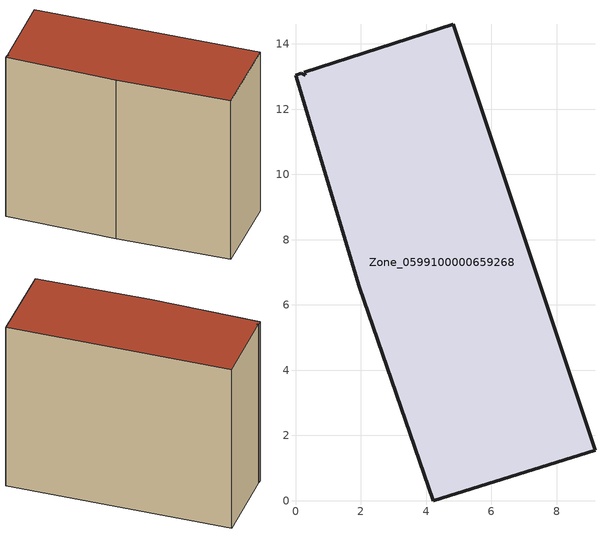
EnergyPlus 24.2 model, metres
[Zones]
Zone_0599100000659268
 floor ground (C_G): 0,13.04 0.17,13.1 0.3,13.04 0.27,13.13 4.84,14.6 9.18,1.54 4.23,0 1.96,6.55 z0
 wall outside (C_F): 1.96,6.55 4.23,0 9.18,1.54 4.84,14.6 0.27,13.13 0.3,13.04 0.17,13.1 0,13.04 1.96,6.55 z0:11.22
 roof outside (C_R): 4.84,14.6 0.27,13.13 0.3,13.04 0.17,13.1 0,13.04 1.96,6.55 4.23,0 9.18,1.54 z11.22
[BUILDING]
Pand.0599100000659268: North Axis=0; Terrain=City; Loads Convergence Tolerance Value=0.04; Temperature Convergence Tolerance Value=0.4; Solar Distribution=FullExterior; Maximum Number of Warmup Days=25; Minimum Number of Warmup Days=1
[Site:Location]
Rotterdam.The.Hague.AP_ZH_NLD Design_Conditions: Latitude=51.96; Longitude=4.45; Time Zone=1; Elevation=-4.5
[SITE:GROUNDTEMPERATURE:BUILDINGSURFACE]
18, 18, 18, 18, 18, 18, 18, 18, 18, 18, 18, 18
[MATERIAL] Thermal Absorptance=0.9; Solar Absorptance=0.7; Visible Absorptance=0.7
Name | Roughness | Thickness | Conductivity | Density | Specific Heat
G.TI.1946 | MediumSmooth | 0.15 | 1 | 540 | 1210
F.TI.1946 | Rough | 0.3 | 0.857143 | 1920 | 840
R.TI.1946 | MediumRough | 0.2 | 0.1 | 1500 | 1000
[CONSTRUCTION]
C_G: G.TI.1946
C_F: F.TI.1946
C_R: R.TI.1946
[ZONE]
Zone_0599100000659268: Type=1; Multiplier=1; Ceiling Height=Autocalculate; Volume=Autocalculate; Floor Area=autocalculate; Part of Total Floor Area=Yes
[ZONEINFILTRATION:DESIGNFLOWRATE]
Infil_Zone_0599100000659268: Zone or ZoneList or Space or SpaceList=Zone_0599100000659268; Schedule=AlwaysOn; Design Flow Rate Calculation Method=Flow/Area; Flow Rate per Floor Area=0.003; Constant Term Coefficient=1; Temperature Term Coefficient=0; Velocity Term Coefficient=0; Velocity Squared Term Coefficient=0
[HVACTEMPLATE:ZONE:IDEALLOADSAIRSYSTEM]
Zone_0599100000659268: Maximum Heating Supply Air Temperature=50; Minimum Cooling Supply Air Temperature=13; Maximum Heating Supply Air Humidity Ratio=0.0156; Minimum Cooling Supply Air Humidity Ratio=0.0077; Heating Limit=NoLimit; Cooling Limit=NoLimit; Dehumidification Control Type=ConstantSensibleHeatRatio; Cooling Sensible Heat Ratio=0.7; Dehumidification Setpoint=60; Humidification Control Type=None; Humidification Setpoint=30; Outdoor Air Method=None; Outdoor Air Flow Rate per Person=0.00944; Outdoor Air Flow Rate per Zone Floor Area=0; Outdoor Air Flow Rate per Zone=0; Demand Controlled Ventilation Type=None; Outdoor Air Economizer Type=NoEconomizer; Heat Recovery Type=None; Sensible Heat Recovery Effectiveness=0.7; Latent Heat Recovery Effectiveness=0.65
[ZONECONTROL:THERMOSTAT]
ThermostatControl_Zone_0599100000659268: Zone or ZoneList=Zone_0599100000659268; Control Type Schedule=DualSetpointControlType; Control 1=Thermostat_Zone_0599100000659268; Temperature Difference Between Cutout And Setpoint=0
[THERMOSTATSETPOINT:DUALSETPOINT]
Thermostat_Zone_0599100000659268: Heating Setpoint Temperature Schedule=HeatingSetpoint_Zone_0599100000659268; Cooling Setpoint Temperature Schedule=CoolingSetpoint_Zone_0599100000659268
[SCHEDULE:COMPACT]
HeatingSetpoint_Zone_0599100000659268: Through: 12/31, For: AllDays, Until: 24:00, 21
CoolingSetpoint_Zone_0599100000659268: Through: 12/31, For: AllDays, Until: 24:00, 24
DualSetpointControlType: Through: 12/31, For: AllDays, Until: 24:00, 4
AlwaysOn: Through: 12/31, For: AllDays, Until: 24:00, 1
